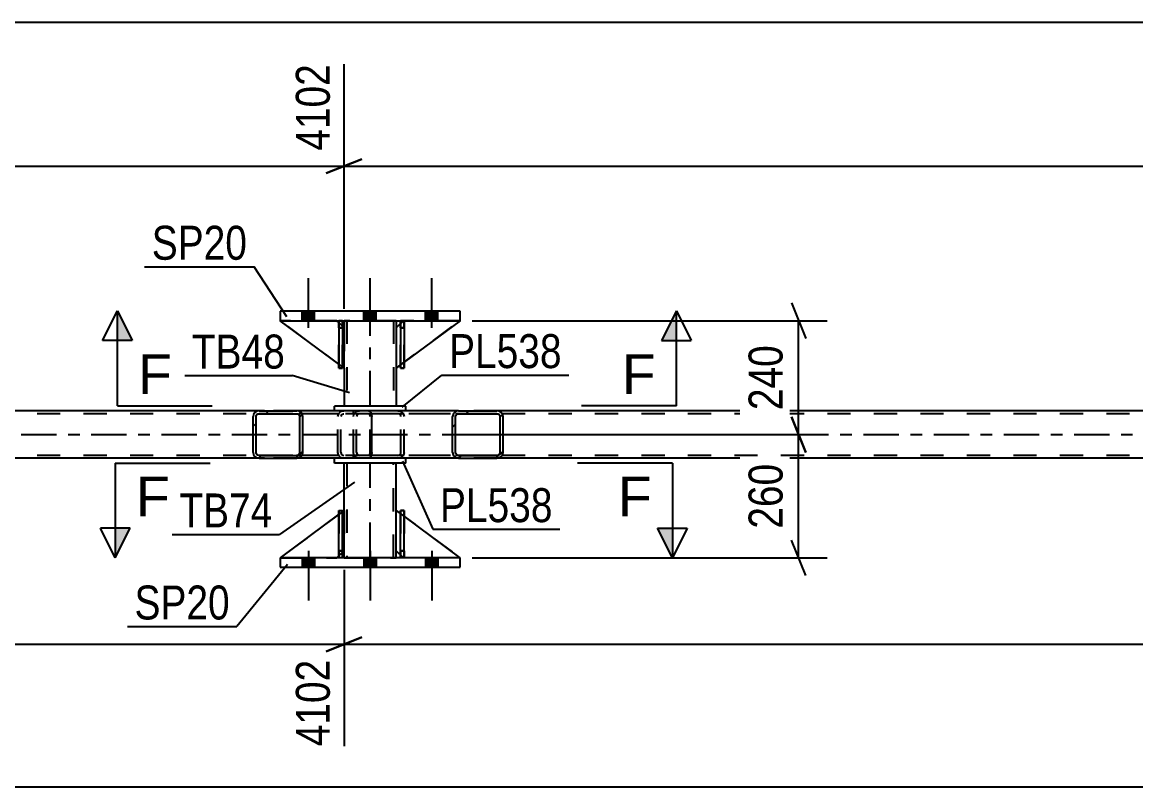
# Model space of a CAD drawing. Header units: millimetres. Extents: x 0 to 841, y 0 to 594.
# Drawn here: x 160 to 253.9, y 223.3 to 287.8 of the extents above; entities that cross this region are included whole.
import ezdxf

# ---------------------------------------------------------------- set-up
doc = ezdxf.new("R2010")
doc.units = ezdxf.units.MM
doc.linetypes.add('DXK_LINE_DOT2', pattern=[3.9198, 1.9599, -1.9599])
doc.linetypes.add('DXK_LINE_DOT3', pattern=[5.9187, 2.979, -0.9799, 0.9799, -0.9799])
doc.styles.add('Arial', font='ARIAL.TTF', dxfattribs={"height": 0.2})
doc.styles.add('Arial Narrow', font='ARIALN.TTF', dxfattribs={"height": 0.2})

# ---------------------------------------------------------------- blocks, each defined once
blk = doc.blocks.new('Part-318894869-2922 - 2738')
at = {"color": 7, "linetype": 'DXK_LINE_DOT2'}
for p, q in [((192.135, 262.595), (191.535, 261.995)), ((191.535, 258.595), (196.935, 262.595)), ((191.535, 261.995), (191.535, 258.595)), ((196.935, 262.595), (192.135, 262.595))]:
    blk.add_line(p, q, dxfattribs=at)
blk = doc.blocks.new('Bolt-318894869-2793 - 2738')
at = {"linetype": 'Continuous'}
for points in [[(184.654, 242.585), (183.614, 242.585), (183.614, 241.785), (184.654, 241.785)], [(184.654, 242.585), (183.614, 242.585), (183.614, 241.785), (184.654, 241.785)], [(184.654, 242.585), (183.614, 242.585), (183.614, 241.785), (184.654, 241.785)], [(189.854, 242.585), (188.814, 242.585), (188.814, 241.785), (189.854, 241.785)], [(189.854, 242.585), (188.814, 242.585), (188.814, 241.785), (189.854, 241.785)], [(195.054, 242.585), (194.014, 242.585), (194.014, 241.785), (195.054, 241.785)], [(195.054, 242.585), (194.014, 242.585), (194.014, 241.785), (195.054, 241.785)], [(195.054, 242.585), (194.014, 242.585), (194.014, 241.785), (195.054, 241.785)]]:
    blk.add_hatch(color=1, dxfattribs=at).paths.add_polyline_path(points)
at = {"color": 1, "linetype": 'Continuous'}
for p, q in [((184.134, 243.185), (184.134, 238.985)), ((184.134, 243.185), (184.134, 238.985)), ((184.134, 243.185), (184.134, 238.985)), ((189.334, 243.185), (189.334, 238.985)), ((189.334, 243.185), (189.334, 238.985)), ((194.534, 243.185), (194.534, 238.985)), ((194.534, 243.185), (194.534, 238.985)), ((194.534, 243.185), (194.534, 238.985)), ((183.614, 242.585), (183.614, 241.785)), ((183.614, 242.585), (183.614, 241.785)), ((183.614, 242.585), (183.614, 241.785)), ((184.654, 242.585), (184.654, 241.785)), ((184.654, 242.585), (184.654, 241.785)), ((184.654, 242.585), (184.654, 241.785)), ((188.814, 242.585), (188.814, 241.785)), ((188.814, 242.585), (188.814, 241.785)), ((189.854, 242.585), (189.854, 241.785)), ((189.854, 242.585), (189.854, 241.785)), ((194.014, 242.585), (194.014, 241.785)), ((194.014, 242.585), (194.014, 241.785)), ((194.014, 242.585), (194.014, 241.785)), ((195.054, 242.585), (195.054, 241.785)), ((195.054, 242.585), (195.054, 241.785)), ((195.054, 242.585), (195.054, 241.785))]:
    blk.add_line(p, q, dxfattribs=at)
blk = doc.blocks.new('Bolt-318894869-2794 - 2738')
at = {"linetype": 'Continuous'}
for points in [[(183.614, 262.595), (184.654, 262.595), (184.654, 263.395), (183.614, 263.395)], [(183.614, 262.595), (184.654, 262.595), (184.654, 263.395), (183.614, 263.395)], [(183.614, 262.595), (184.654, 262.595), (184.654, 263.395), (183.614, 263.395)], [(188.814, 262.595), (189.854, 262.595), (189.854, 263.395), (188.814, 263.395)], [(188.814, 262.595), (189.854, 262.595), (189.854, 263.395), (188.814, 263.395)], [(194.014, 262.595), (195.054, 262.595), (195.054, 263.395), (194.014, 263.395)], [(194.014, 262.595), (195.054, 262.595), (195.054, 263.395), (194.014, 263.395)], [(194.014, 262.595), (195.054, 262.595), (195.054, 263.395), (194.014, 263.395)]]:
    blk.add_hatch(color=1, dxfattribs=at).paths.add_polyline_path(points)
at = {"color": 1, "linetype": 'Continuous'}
for p, q in [((184.134, 261.995), (184.134, 266.195)), ((184.134, 261.995), (184.134, 266.195)), ((184.134, 261.995), (184.134, 266.195)), ((189.334, 261.995), (189.334, 266.195)), ((189.334, 261.995), (189.334, 266.195)), ((194.534, 261.995), (194.534, 266.195)), ((194.534, 261.995), (194.534, 266.195)), ((194.534, 261.995), (194.534, 266.195)), ((183.614, 262.595), (183.614, 263.395)), ((183.614, 262.595), (183.614, 263.395)), ((183.614, 262.595), (183.614, 263.395)), ((184.654, 262.595), (184.654, 263.395)), ((184.654, 262.595), (184.654, 263.395)), ((184.654, 262.595), (184.654, 263.395)), ((188.814, 262.595), (188.814, 263.395)), ((188.814, 262.595), (188.814, 263.395)), ((189.854, 262.595), (189.854, 263.395)), ((189.854, 262.595), (189.854, 263.395)), ((194.014, 262.595), (194.014, 263.395)), ((194.014, 262.595), (194.014, 263.395)), ((194.014, 262.595), (194.014, 263.395)), ((195.054, 262.595), (195.054, 263.395)), ((195.054, 262.595), (195.054, 263.395)), ((195.054, 262.595), (195.054, 263.395))]:
    blk.add_line(p, q, dxfattribs=at)
blk = doc.blocks.new('Part-318894869-2919 - 2738')
at = {"color": 2, "linetype": 'Continuous'}
for p, q in [((187.008, 262.595), (186.688, 262.595)), ((186.688, 262.595), (186.688, 258.595)), ((187.008, 262.595), (187.008, 262.595)), ((187.008, 262.595), (187.008, 258.595)), ((187.008, 258.595), (186.688, 258.595))]:
    blk.add_line(p, q, dxfattribs=at)
at = {"color": 7, "linetype": 'DXK_LINE_DOT2'}
for p, q in [((186.688, 261.995), (186.688, 262.595)), ((187.008, 261.995), (186.688, 261.995)), ((186.688, 261.995), (186.688, 258.595)), ((187.008, 261.995), (187.008, 262.595)), ((187.008, 262.595), (187.008, 262.595)), ((187.008, 258.595), (187.008, 261.995))]:
    blk.add_line(p, q, dxfattribs=at)
blk = doc.blocks.new('Part-318894869-2920 - 2738')
at = {"color": 7, "linetype": 'DXK_LINE_DOT2'}
for p, q in [((187.134, 258.595), (181.735, 262.595)), ((181.735, 262.595), (186.534, 262.595)), ((186.534, 262.595), (187.134, 261.995)), ((187.134, 261.995), (186.534, 262.595)), ((187.134, 261.995), (187.134, 258.595)), ((187.134, 261.995), (187.134, 261.995)), ((187.134, 261.995), (187.134, 258.595))]:
    blk.add_line(p, q, dxfattribs=at)
blk = doc.blocks.new('Part-318894869-2921 - 2738')
at = {"color": 2, "linetype": 'Continuous'}
for p, q in [((186.688, 258.926), (181.735, 262.595)), ((186.688, 262.441), (186.534, 262.595)), ((187.134, 261.995), (187.008, 262.121)), ((187.134, 261.995), (187.134, 261.995)), ((187.134, 258.595), (187.134, 261.995)), ((187.008, 258.689), (187.134, 258.595)), ((187.134, 258.595), (187.134, 258.595))]:
    blk.add_line(p, q, dxfattribs=at)
at = {"color": 7, "linetype": 'DXK_LINE_DOT2'}
for p, q in [((186.534, 262.595), (181.735, 262.595)), ((186.534, 262.595), (187.134, 261.995)), ((187.008, 262.121), (186.688, 262.441)), ((187.134, 261.995), (187.134, 258.595)), ((187.008, 258.689), (186.688, 258.926))]:
    blk.add_line(p, q, dxfattribs=at)
blk = doc.blocks.new('Part-318894869-2862 - 2738')
at = {"color": 7, "linetype": 'DXK_LINE_DOT2'}
for p, q in [((668.865, 254.745), (94.799, 254.745)), ((200.029, 254.985), (179.968, 254.985)), ((668.865, 251.225), (94.799, 251.225)), ((200.029, 250.985), (179.968, 250.985))]:
    blk.add_line(p, q, dxfattribs=at)
at = {"color": 2, "linetype": 'Continuous'}
for p, q in [((179.968, 254.985), (114.894, 254.985)), ((265.102, 254.985), (200.029, 254.985)), ((179.968, 250.985), (114.894, 250.985)), ((265.102, 250.985), (200.029, 250.985))]:
    blk.add_line(p, q, dxfattribs=at)
at = {"color": 7, "linetype": 'DXK_LINE_DOT3'}
blk.add_line((94.799, 252.985), (668.865, 252.985), dxfattribs=at)
blk = doc.blocks.new('Part-318894869-2927 - 2738')
at = {"linetype": 'Continuous'}
h = blk.add_hatch(dxfattribs=at)
h.set_pattern_fill('', scale=0.7, style=0, pattern_type=0)
h.set_pattern_definition([(45, (183.6169, 254.6892), (-1.57154, 1.57154), [])])
h.paths.add_polyline_path([(183.655, 254.505), (183.617, 254.689), (183.508, 254.845), (183.345, 254.949), (183.152, 254.985), (179.968, 254.985), (179.776, 254.949), (179.613, 254.845), (179.504, 254.689), (179.465, 254.505), (179.465, 251.465), (179.504, 251.282), (179.613, 251.126), (179.776, 251.022), (179.968, 250.985), (183.152, 250.985), (183.345, 251.022), (183.508, 251.126), (183.617, 251.282), (183.655, 251.465)])
h.paths.add_polyline_path([(183.385, 251.374), (183.33, 251.296), (183.249, 251.244), (183.152, 251.225), (179.968, 251.225), (179.872, 251.244), (179.79, 251.296), (179.736, 251.374), (179.717, 251.465), (179.717, 254.505), (179.736, 254.597), (179.79, 254.675), (179.872, 254.727), (179.968, 254.745), (183.152, 254.745), (183.249, 254.727), (183.33, 254.675), (183.385, 254.597), (183.404, 254.505), (183.404, 251.465)])
at = {"color": 2, "linetype": 'Continuous'}
for p, q in [((179.504, 254.689), (179.465, 254.505)), ((179.465, 251.465), (179.465, 254.505)), ((179.717, 254.505), (179.736, 254.597)), ((179.717, 251.465), (179.717, 254.505)), ((179.736, 254.597), (179.79, 254.675)), ((179.968, 254.985), (179.776, 254.949)), ((179.79, 254.675), (179.872, 254.727)), ((179.872, 254.727), (179.968, 254.745)), ((179.968, 254.985), (183.152, 254.985)), ((179.968, 254.745), (183.152, 254.745)), ((189.21, 254.985), (183.152, 254.985)), ((183.345, 254.949), (183.152, 254.985)), ((183.152, 254.745), (183.249, 254.727)), ((183.249, 254.727), (183.33, 254.675)), ((183.33, 254.675), (183.385, 254.597)), ((183.385, 254.597), (183.404, 254.505)), ((183.404, 251.465), (183.404, 254.505)), ((183.655, 254.505), (183.617, 254.689)), ((183.655, 251.465), (183.655, 254.505)), ((189.21, 254.985), (189.313, 254.949)), ((189.313, 254.949), (189.401, 254.845)), ((189.401, 254.845), (189.46, 254.689)), ((189.46, 254.689), (189.48, 254.505)), ((189.48, 251.465), (189.48, 254.505)), ((179.465, 251.465), (179.504, 251.282)), ((179.736, 251.374), (179.717, 251.465)), ((179.79, 251.296), (179.736, 251.374)), ((179.776, 251.022), (179.968, 250.985)), ((179.872, 251.244), (179.79, 251.296)), ((179.968, 251.225), (179.872, 251.244)), ((179.968, 251.225), (183.152, 251.225)), ((179.968, 250.985), (183.152, 250.985)), ((183.249, 251.244), (183.152, 251.225)), ((183.152, 250.985), (183.345, 251.022)), ((189.21, 250.985), (183.152, 250.985)), ((183.33, 251.296), (183.249, 251.244)), ((183.385, 251.374), (183.33, 251.296)), ((183.404, 251.465), (183.385, 251.374)), ((183.617, 251.282), (183.655, 251.465)), ((189.313, 251.022), (189.21, 250.985)), ((189.401, 251.126), (189.313, 251.022)), ((189.46, 251.282), (189.401, 251.126)), ((189.48, 251.465), (189.46, 251.282))]:
    blk.add_line(p, q, dxfattribs=at)
at = {"color": 7, "linetype": 'DXK_LINE_DOT2'}
for p, q in [((183.152, 254.985), (179.968, 254.985)), ((189.21, 254.745), (179.968, 254.745)), ((186.616, 254.505), (186.654, 254.689)), ((186.616, 251.465), (186.616, 254.505)), ((186.886, 254.597), (186.867, 254.505)), ((186.867, 251.465), (186.867, 254.505)), ((186.941, 254.675), (186.886, 254.597)), ((186.926, 254.949), (187.118, 254.985)), ((186.941, 254.675), (186.962, 254.689)), ((186.962, 254.689), (187.022, 254.727)), ((187.022, 254.727), (187.118, 254.745)), ((187.933, 254.745), (187.933, 254.985)), ((189.261, 254.727), (189.21, 254.745)), ((189.305, 254.675), (189.261, 254.727)), ((189.335, 254.597), (189.305, 254.675)), ((189.345, 254.505), (189.335, 254.597)), ((189.345, 251.465), (189.345, 254.505)), ((189.21, 251.225), (179.968, 251.225)), ((183.152, 250.985), (179.968, 250.985)), ((186.654, 251.282), (186.616, 251.465)), ((186.867, 251.465), (186.886, 251.374)), ((186.886, 251.374), (186.941, 251.296)), ((187.118, 250.985), (186.926, 251.022)), ((186.941, 251.296), (186.962, 251.282)), ((186.962, 251.282), (187.022, 251.244)), ((187.022, 251.244), (187.118, 251.225)), ((187.933, 250.985), (187.933, 251.225)), ((189.21, 251.225), (189.261, 251.244)), ((189.261, 251.244), (189.305, 251.296)), ((189.305, 251.296), (189.335, 251.374)), ((189.335, 251.374), (189.345, 251.465))]:
    blk.add_line(p, q, dxfattribs=at)
at = {"color": 2, "linetype": 'Continuous'}
for centre, start, end in [((179.954, 254.49), 111.1941, 156.15059), ((183.167, 254.49), 23.84941, 68.8059), ((179.954, 251.481), 203.84941, 248.8059), ((183.167, 251.481), 291.1941, 336.15059)]:
    blk.add_arc(centre, 0.492, start, end, dxfattribs=at)
at = {"color": 7, "linetype": 'DXK_LINE_DOT2'}
for centre, start, end in [((187.104, 254.49), 111.1941, 156.15059), ((187.104, 251.481), 203.84941, 248.8059)]:
    blk.add_arc(centre, 0.492, start, end, dxfattribs=at)
blk = doc.blocks.new('Part-318894869-2917 - 2738')
at = {"color": 7, "linetype": 'DXK_LINE_DOT2'}
for p, q in [((186.688, 261.995), (186.688, 262.595)), ((186.688, 262.595), (186.688, 262.595)), ((186.688, 262.595), (186.688, 258.595)), ((187.008, 262.595), (186.688, 262.595)), ((186.688, 258.595), (186.688, 261.995)), ((186.688, 261.995), (187.008, 261.995)), ((187.008, 261.995), (187.008, 262.595)), ((187.008, 258.595), (187.008, 262.595)), ((187.008, 261.995), (187.008, 258.595)), ((186.688, 258.595), (187.008, 258.595))]:
    blk.add_line(p, q, dxfattribs=at)
blk = doc.blocks.new('Part-318894869-2918 - 2738')
at = {"color": 2, "linetype": 'Continuous'}
for p, q in [((192.208, 262.595), (191.888, 262.595)), ((191.888, 262.595), (191.888, 258.595)), ((192.208, 262.595), (192.208, 262.595)), ((192.208, 262.595), (192.208, 258.595)), ((192.208, 258.595), (191.888, 258.595))]:
    blk.add_line(p, q, dxfattribs=at)
at = {"color": 7, "linetype": 'DXK_LINE_DOT2'}
for p, q in [((191.888, 261.995), (191.888, 262.595)), ((192.208, 261.995), (191.888, 261.995)), ((191.888, 261.995), (191.888, 258.595)), ((192.208, 261.995), (192.208, 262.595)), ((192.208, 262.595), (192.208, 262.595)), ((192.208, 258.595), (192.208, 261.995))]:
    blk.add_line(p, q, dxfattribs=at)
blk = doc.blocks.new('Part-318894869-2925 - 2738')
at = {"linetype": 'Continuous'}
h = blk.add_hatch(dxfattribs=at)
h.set_pattern_fill('', scale=0.7, style=0, pattern_type=0)
h.set_pattern_definition([(45, (200.5005, 254.6892), (-1.57154, 1.57154), [])])
h.paths.add_polyline_path([(200.539, 254.505), (200.5, 254.689), (200.39, 254.845), (200.224, 254.949), (200.029, 254.985), (196.793, 254.985), (196.598, 254.949), (196.432, 254.845), (196.322, 254.689), (196.283, 254.505), (196.283, 251.465), (196.322, 251.282), (196.432, 251.126), (196.598, 251.022), (196.793, 250.985), (200.029, 250.985), (200.224, 251.022), (200.39, 251.126), (200.5, 251.282), (200.539, 251.465)])
h.paths.add_polyline_path([(200.264, 251.374), (200.209, 251.296), (200.126, 251.244), (200.029, 251.225), (196.793, 251.225), (196.696, 251.244), (196.613, 251.296), (196.557, 251.374), (196.538, 251.465), (196.538, 254.505), (196.557, 254.597), (196.613, 254.675), (196.696, 254.727), (196.793, 254.745), (200.029, 254.745), (200.126, 254.727), (200.209, 254.675), (200.264, 254.597), (200.284, 254.505), (200.284, 251.465)])
at = {"color": 7, "linetype": 'DXK_LINE_DOT2'}
for p, q in [((187.933, 254.505), (187.972, 254.689)), ((187.933, 251.465), (187.933, 254.505)), ((188.208, 254.597), (188.189, 254.505)), ((188.189, 251.465), (188.189, 254.505)), ((188.264, 254.675), (188.208, 254.597)), ((188.249, 254.949), (188.444, 254.985)), ((188.346, 254.727), (188.264, 254.675)), ((188.444, 254.745), (188.346, 254.727)), ((189.21, 254.985), (188.444, 254.985)), ((200.029, 254.745), (188.444, 254.745)), ((191.679, 254.985), (191.875, 254.949)), ((191.777, 254.727), (191.679, 254.745)), ((191.86, 254.675), (191.777, 254.727)), ((191.915, 254.597), (191.86, 254.675)), ((191.935, 254.505), (191.915, 254.597)), ((191.935, 251.465), (191.935, 254.505)), ((192.151, 254.689), (192.19, 254.505)), ((192.19, 251.465), (192.19, 254.505)), ((200.029, 254.985), (196.793, 254.985)), ((187.972, 251.282), (187.933, 251.465)), ((188.189, 251.465), (188.208, 251.374)), ((188.208, 251.374), (188.264, 251.296)), ((188.444, 250.985), (188.249, 251.022)), ((188.264, 251.296), (188.346, 251.244)), ((188.346, 251.244), (188.444, 251.225)), ((200.029, 251.225), (188.444, 251.225)), ((189.21, 250.985), (188.444, 250.985)), ((191.679, 251.225), (191.777, 251.244)), ((191.875, 251.022), (191.679, 250.985)), ((191.777, 251.244), (191.86, 251.296)), ((191.86, 251.296), (191.915, 251.374)), ((191.915, 251.374), (191.935, 251.465)), ((192.19, 251.465), (192.151, 251.282)), ((200.029, 250.985), (196.793, 250.985))]:
    blk.add_line(p, q, dxfattribs=at)
at = {"color": 2, "linetype": 'Continuous'}
for p, q in [((196.793, 254.985), (189.21, 254.985)), ((196.322, 254.689), (196.283, 254.505)), ((196.283, 251.465), (196.283, 254.505)), ((196.538, 254.505), (196.557, 254.597)), ((196.538, 251.465), (196.538, 254.505)), ((196.557, 254.597), (196.613, 254.675)), ((196.793, 254.985), (196.598, 254.949)), ((196.613, 254.675), (196.696, 254.727)), ((196.696, 254.727), (196.793, 254.745)), ((196.793, 254.985), (200.029, 254.985)), ((196.793, 254.745), (200.029, 254.745)), ((200.224, 254.949), (200.029, 254.985)), ((200.029, 254.745), (200.126, 254.727)), ((200.126, 254.727), (200.209, 254.675)), ((200.209, 254.675), (200.264, 254.597)), ((200.264, 254.597), (200.284, 254.505)), ((200.284, 251.465), (200.284, 254.505)), ((200.539, 254.505), (200.5, 254.689)), ((200.539, 251.465), (200.539, 254.505)), ((196.793, 250.985), (189.21, 250.985)), ((196.283, 251.465), (196.322, 251.282)), ((196.557, 251.374), (196.538, 251.465)), ((196.613, 251.296), (196.557, 251.374)), ((196.598, 251.022), (196.793, 250.985)), ((196.696, 251.244), (196.613, 251.296)), ((196.793, 251.225), (196.696, 251.244)), ((196.793, 251.225), (200.029, 251.225)), ((196.793, 250.985), (200.029, 250.985)), ((200.126, 251.244), (200.029, 251.225)), ((200.029, 250.985), (200.224, 251.022)), ((200.209, 251.296), (200.126, 251.244)), ((200.264, 251.374), (200.209, 251.296)), ((200.284, 251.465), (200.264, 251.374)), ((200.5, 251.282), (200.539, 251.465))]:
    blk.add_line(p, q, dxfattribs=at)
at = {"color": 7, "linetype": 'DXK_LINE_DOT2'}
for centre, start, end in [((188.425, 254.485), 110.75832, 155.68004), ((191.699, 254.485), 24.31996, 69.24168), ((188.425, 251.486), 204.31996, 249.24168), ((191.699, 251.486), 290.75832, 335.68004)]:
    blk.add_arc(centre, 0.496, start, end, dxfattribs=at)
at = {"color": 2, "linetype": 'Continuous'}
for centre, start, end in [((196.774, 254.485), 110.75832, 155.68004), ((200.048, 254.485), 24.31996, 69.24168), ((196.774, 251.486), 204.31996, 249.24168), ((200.048, 251.486), 290.75832, 335.68004)]:
    blk.add_arc(centre, 0.496, start, end, dxfattribs=at)
blk = doc.blocks.new('Part-318894869-2963 - 2738')
at = {"color": 2, "linetype": 'Continuous'}
for p, q in [((191.888, 262.349), (191.535, 261.995)), ((191.535, 261.995), (191.535, 258.595)), ((196.935, 262.595), (192.208, 259.094)), ((191.888, 258.857), (191.535, 258.595))]:
    blk.add_line(p, q, dxfattribs=at)
at = {"color": 7, "linetype": 'DXK_LINE_DOT2'}
for p, q in [((192.135, 262.595), (191.888, 262.349)), ((196.935, 262.595), (192.135, 262.595)), ((192.208, 259.094), (191.888, 258.857))]:
    blk.add_line(p, q, dxfattribs=at)
blk = doc.blocks.new('Part-318894869-2964 - 2738')
at = {"color": 7, "linetype": 'DXK_LINE_DOT2'}
for p, q in [((192.208, 246.585), (191.888, 246.585)), ((191.888, 243.185), (191.888, 246.585)), ((191.888, 246.585), (191.888, 242.585)), ((192.208, 246.585), (192.208, 243.185)), ((192.208, 242.585), (192.208, 246.585)), ((192.208, 243.185), (191.888, 243.185)), ((191.888, 242.585), (191.888, 243.185)), ((192.208, 243.185), (192.208, 242.585)), ((192.208, 242.585), (191.888, 242.585)), ((192.208, 242.585), (192.208, 242.585))]:
    blk.add_line(p, q, dxfattribs=at)
blk = doc.blocks.new('Part-318894869-2965 - 2738')
at = {"color": 7, "linetype": 'DXK_LINE_DOT2'}
for p, q in [((186.688, 246.585), (187.008, 246.585)), ((186.688, 243.185), (186.688, 246.585)), ((186.688, 246.585), (186.688, 242.585)), ((187.008, 246.585), (187.008, 243.185)), ((187.008, 242.585), (187.008, 246.492)), ((187.008, 243.185), (186.688, 243.185)), ((186.688, 242.585), (186.688, 243.185)), ((187.008, 243.185), (187.008, 242.585)), ((187.008, 242.585), (186.688, 242.585)), ((187.008, 242.585), (187.008, 242.585))]:
    blk.add_line(p, q, dxfattribs=at)
blk = doc.blocks.new('Part-318894869-2966 - 2738')
at = {"color": 2, "linetype": 'Continuous'}
for p, q in [((191.888, 242.585), (191.888, 246.585)), ((191.888, 246.585), (192.208, 246.585)), ((192.208, 242.585), (192.208, 246.585)), ((191.888, 242.585), (191.888, 242.585)), ((192.208, 242.585), (191.888, 242.585))]:
    blk.add_line(p, q, dxfattribs=at)
at = {"color": 7, "linetype": 'DXK_LINE_DOT2'}
for p, q in [((191.888, 246.585), (191.888, 243.185)), ((192.208, 243.185), (192.208, 246.585)), ((191.888, 243.185), (191.888, 242.585)), ((191.888, 243.185), (192.208, 243.185)), ((192.208, 242.585), (192.208, 243.185)), ((192.208, 242.585), (192.208, 242.585))]:
    blk.add_line(p, q, dxfattribs=at)
blk = doc.blocks.new('Part-318894869-2967 - 2738')
at = {"color": 2, "linetype": 'Continuous'}
for p, q in [((186.688, 242.585), (186.688, 246.585)), ((186.688, 246.585), (187.008, 246.585)), ((187.008, 242.585), (187.008, 246.585)), ((186.688, 242.585), (186.688, 242.585)), ((187.008, 242.585), (186.688, 242.585))]:
    blk.add_line(p, q, dxfattribs=at)
at = {"color": 7, "linetype": 'DXK_LINE_DOT2'}
for p, q in [((186.688, 246.585), (186.688, 243.185)), ((187.008, 243.185), (187.008, 246.585)), ((186.688, 243.185), (186.688, 242.585)), ((186.688, 243.185), (187.008, 243.185)), ((187.008, 242.585), (187.008, 243.185)), ((187.008, 242.585), (187.008, 242.585))]:
    blk.add_line(p, q, dxfattribs=at)
blk = doc.blocks.new('Part-318894869-2968 - 2738')
at = {"color": 7, "linetype": 'DXK_LINE_DOT2'}
for p, q in [((187.134, 246.585), (181.735, 242.585)), ((187.134, 243.185), (187.134, 246.585)), ((187.134, 246.585), (187.134, 243.185)), ((186.534, 242.585), (187.134, 243.185)), ((187.134, 243.185), (186.534, 242.585)), ((187.134, 243.185), (187.134, 243.185)), ((181.735, 242.585), (186.534, 242.585))]:
    blk.add_line(p, q, dxfattribs=at)
blk = doc.blocks.new('Part-318894869-2974 - 2738')
at = {"color": 2, "linetype": 'Continuous'}
for p, q in [((186.688, 246.255), (181.735, 242.585)), ((187.134, 246.585), (187.008, 246.492)), ((187.134, 243.185), (187.134, 246.585)), ((187.134, 243.185), (187.008, 243.059)), ((187.134, 243.185), (187.134, 243.185)), ((186.688, 242.739), (186.534, 242.585))]:
    blk.add_line(p, q, dxfattribs=at)
at = {"color": 7, "linetype": 'DXK_LINE_DOT2'}
for p, q in [((187.008, 246.492), (186.688, 246.255)), ((187.134, 243.185), (187.134, 246.585)), ((187.134, 243.185), (186.534, 242.585)), ((181.735, 242.585), (186.534, 242.585)), ((187.008, 243.059), (186.688, 242.739))]:
    blk.add_line(p, q, dxfattribs=at)
blk = doc.blocks.new('Part-318894869-2975 - 2738')
at = {"color": 7, "linetype": 'DXK_LINE_DOT2'}
for p, q in [((191.535, 243.185), (191.535, 246.585)), ((191.535, 246.585), (196.935, 242.585)), ((192.135, 242.585), (191.535, 243.185)), ((196.935, 242.585), (192.135, 242.585))]:
    blk.add_line(p, q, dxfattribs=at)
blk = doc.blocks.new('Part-318894869-2976 - 2738')
at = {"color": 2, "linetype": 'Continuous'}
for p, q in [((191.535, 243.185), (191.535, 246.585)), ((191.888, 246.323), (191.535, 246.585)), ((196.934, 242.585), (192.208, 246.086)), ((191.888, 242.832), (191.535, 243.185))]:
    blk.add_line(p, q, dxfattribs=at)
at = {"color": 7, "linetype": 'DXK_LINE_DOT2'}
for p, q in [((192.208, 246.086), (191.888, 246.323)), ((192.135, 242.585), (191.888, 242.832)), ((196.935, 242.585), (192.135, 242.585)), ((196.934, 242.585), (196.935, 242.585)), ((196.935, 242.585), (196.934, 242.585))]:
    blk.add_line(p, q, dxfattribs=at)
blk = doc.blocks.new('Part-318894869-2981 - 2738')
at = {"color": 2, "linetype": 'Continuous'}
for p, q in [((181.734, 242.585), (181.734, 241.785)), ((196.934, 242.585), (181.734, 242.585)), ((196.934, 241.785), (196.934, 242.585)), ((181.734, 241.785), (196.934, 241.785))]:
    blk.add_line(p, q, dxfattribs=at)
blk = doc.blocks.new('Part-318894869-2986 - 2738')
at = {"color": 2, "linetype": 'Continuous'}
for p, q in [((196.934, 263.395), (181.734, 263.395)), ((181.734, 263.395), (181.734, 262.595)), ((196.934, 262.595), (196.934, 263.395)), ((181.734, 262.595), (196.934, 262.595))]:
    blk.add_line(p, q, dxfattribs=at)
blk = doc.blocks.new('Part-318894869-3002 - 2738')
at = {"color": 2, "linetype": 'Continuous'}
for p, q in [((187.134, 246.585), (187.134, 250.585)), ((191.534, 246.585), (191.534, 250.585)), ((187.134, 242.585), (187.134, 243.185)), ((191.534, 242.585), (191.534, 243.185))]:
    blk.add_line(p, q, dxfattribs=at)
at = {"color": 7, "linetype": 'DXK_LINE_DOT2'}
for p, q in [((191.534, 250.585), (187.134, 250.585)), ((187.374, 250.585), (187.374, 242.585)), ((191.294, 242.585), (191.294, 250.585)), ((187.134, 243.185), (187.134, 246.585)), ((191.534, 243.185), (191.534, 246.585)), ((187.134, 242.585), (191.534, 242.585))]:
    blk.add_line(p, q, dxfattribs=at)
at = {"color": 7, "linetype": 'DXK_LINE_DOT3'}
blk.add_line((189.334, 242.585), (189.334, 250.585), dxfattribs=at)
blk = doc.blocks.new('Part-318894869-3007 - 2738')
at = {"color": 2, "linetype": 'Continuous'}
for p, q in [((186.335, 250.585), (186.335, 250.985)), ((192.335, 250.585), (192.335, 250.985)), ((192.335, 250.585), (186.335, 250.585))]:
    blk.add_line(p, q, dxfattribs=at)
at = {"color": 7, "linetype": 'DXK_LINE_DOT2'}
blk.add_line((192.335, 250.985), (186.335, 250.985), dxfattribs=at)
blk = doc.blocks.new('Part-318894869-3012 - 2738')
at = {"color": 2, "linetype": 'Continuous'}
for p, q in [((192.335, 255.395), (186.335, 255.395)), ((186.335, 254.995), (186.335, 255.395)), ((192.335, 254.995), (192.335, 255.395)), ((192.335, 254.995), (186.335, 254.995))]:
    blk.add_line(p, q, dxfattribs=at)
blk = doc.blocks.new('Part-318894869-3017 - 2738')
at = {"color": 2, "linetype": 'Continuous'}
for p, q in [((187.134, 262.595), (187.134, 261.995)), ((191.534, 262.595), (191.534, 261.995)), ((187.134, 258.595), (187.134, 255.395)), ((191.534, 258.595), (191.534, 255.395))]:
    blk.add_line(p, q, dxfattribs=at)
at = {"color": 7, "linetype": 'DXK_LINE_DOT2'}
for p, q in [((191.534, 262.595), (187.134, 262.595)), ((187.134, 261.995), (187.134, 258.595)), ((187.374, 262.595), (187.374, 255.395)), ((191.294, 262.595), (191.294, 255.395)), ((191.534, 261.995), (191.534, 258.595)), ((191.534, 255.395), (187.134, 255.395))]:
    blk.add_line(p, q, dxfattribs=at)
at = {"color": 7, "linetype": 'DXK_LINE_DOT3'}
blk.add_line((189.334, 255.395), (189.334, 262.595), dxfattribs=at)
blk = doc.blocks.new('Part-318894869-3020 - 2738')
at = {"color": 7, "linetype": 'DXK_LINE_DOT2'}
for p, q in [((191.888, 261.995), (191.888, 262.595)), ((191.888, 262.595), (191.888, 262.595)), ((191.888, 262.595), (191.888, 258.595)), ((192.208, 262.595), (191.888, 262.595)), ((191.888, 258.595), (191.888, 261.995)), ((191.888, 261.995), (192.208, 261.995)), ((192.208, 261.995), (192.208, 262.595)), ((192.208, 258.595), (192.208, 262.595)), ((192.208, 261.995), (192.208, 258.595)), ((191.888, 258.595), (192.208, 258.595))]:
    blk.add_line(p, q, dxfattribs=at)
blk = doc.blocks.new('StraightDimension-318894869-9713 - 2738')
at = {"color": 7, "linetype": 'Continuous'}
for p, q in [((224.858, 264.095), (226.058, 261.095)), ((197.935, 262.595), (227.858, 262.595)), ((225.458, 252.985), (225.458, 262.595)), ((226.058, 251.485), (224.858, 254.485)), ((197.935, 252.985), (227.858, 252.985))]:
    blk.add_line(p, q, dxfattribs=at)
at = {"color": 0}
blk.add_wipeout([(224.708, 261.133), (220.508, 261.133), (220.508, 254.448), (224.708, 254.448)], dxfattribs=at)
at = {"color": 3, "style": 'Arial Narrow'}
blk.add_text('240', height=2.8633, rotation=90.00021, dxfattribs=at).set_placement((224.108, 255.048))
blk = doc.blocks.new('StraightDimension-318894869-3101 - 2738')
at = {"color": 7, "linetype": 'Continuous'}
blk.add_line((86.179, 287.775), (677.485, 287.775), dxfattribs=at)
blk = doc.blocks.new('StraightDimension-318894869-3030 - 2738')
at = {"color": 7, "linetype": 'Continuous'}
blk.add_line((85.539, 223.269), (678.125, 223.269), dxfattribs=at)
blk = doc.blocks.new('StraightDimension-318894869-3041 - 2738')
at = {"color": 7, "linetype": 'Continuous'}
for p, q in [((187.134, 263.595), (187.134, 284.248)), ((188.634, 276.235), (185.634, 275.035)), ((187.134, 275.635), (357.403, 275.635))]:
    blk.add_line(p, q, dxfattribs=at)
blk = doc.blocks.new('StraightDimension-318894869-3058 - 2738')
at = {"color": 7, "linetype": 'Continuous'}
for p, q in [((187.134, 263.595), (187.134, 284.248)), ((185.634, 275.035), (188.634, 276.235)), ((86.179, 275.635), (187.134, 275.635))]:
    blk.add_line(p, q, dxfattribs=at)
at = {"color": 0, "linetype": 'Continuous'}
blk.add_wipeout([(186.534, 284.848), (182.334, 284.848), (182.334, 276.335), (186.534, 276.335)], dxfattribs=at)
at = {"color": 3, "linetype": 'Continuous', "style": 'Arial Narrow'}
blk.add_text('4102', height=2.8633, rotation=90.00021, dxfattribs=at).set_placement((185.934, 276.935))
blk = doc.blocks.new('StraightDimension-318894869-3122 - 2738')
at = {"color": 7, "linetype": 'Continuous'}
for p, q in [((187.134, 241.585), (187.134, 226.682)), ((185.634, 234.694), (188.634, 235.894)), ((86.179, 235.294), (187.134, 235.294))]:
    blk.add_line(p, q, dxfattribs=at)
at = {"color": 0, "linetype": 'Continuous'}
blk.add_wipeout([(186.534, 234.594), (182.334, 234.594), (182.334, 226.082), (186.534, 226.082)], dxfattribs=at)
at = {"color": 3, "linetype": 'Continuous', "style": 'Arial Narrow'}
blk.add_text('4102', height=2.8633, rotation=90.00021, dxfattribs=at).set_placement((185.934, 226.682))
blk = doc.blocks.new('StraightDimension-318894869-3138 - 2738')
at = {"color": 7, "linetype": 'Continuous'}
for p, q in [((187.134, 241.585), (187.134, 226.682)), ((188.634, 235.894), (185.634, 234.694)), ((187.134, 235.294), (357.403, 235.294))]:
    blk.add_line(p, q, dxfattribs=at)
blk = doc.blocks.new('StraightDimension-318894869-9714 - 2738')
at = {"color": 7, "linetype": 'Continuous'}
for p, q in [((224.858, 254.485), (226.058, 251.485)), ((197.935, 252.985), (227.858, 252.985)), ((225.458, 242.585), (225.458, 252.985)), ((226.058, 241.085), (224.858, 244.085)), ((197.935, 242.585), (227.858, 242.585))]:
    blk.add_line(p, q, dxfattribs=at)
at = {"color": 0}
blk.add_wipeout([(224.708, 251.127), (220.508, 251.127), (220.508, 244.443), (224.708, 244.443)], dxfattribs=at)
at = {"color": 3, "style": 'Arial Narrow'}
blk.add_text('260', height=2.8633, rotation=90.00021, dxfattribs=at).set_placement((224.108, 245.043))
blk = doc.blocks.new('Mark-318894869-2977 - 2738')
at = {"color": 30, "linetype": 'Continuous'}
for p in [(182.375, 242.028), (168.866, 236.783)]:
    blk.add_line(p, (178.105, 236.783), dxfattribs=at)
at = {"color": 0}
blk.add_wipeout([(177.505, 237.383), (177.505, 240.383), (169.466, 240.383), (169.466, 237.383)], dxfattribs=at)
blk.add_wipeout([(177.505, 237.383), (177.505, 240.383), (169.466, 240.383), (169.466, 237.383)], dxfattribs=at)
at = {"color": 3, "style": 'Arial Narrow'}
blk.add_text('SP20', height=2.8633, dxfattribs=at).set_placement((169.466, 237.383))
blk = doc.blocks.new('Mark-318894869-2982 - 2738')
at = {"color": 30, "linetype": 'Continuous'}
for p in [(170.322, 267.138), (182.312, 262.926)]:
    blk.add_line(p, (179.561, 267.138), dxfattribs=at)
at = {"color": 0}
blk.add_wipeout([(178.961, 267.738), (178.961, 270.738), (170.922, 270.738), (170.922, 267.738)], dxfattribs=at)
blk.add_wipeout([(178.961, 267.738), (178.961, 270.738), (170.922, 270.738), (170.922, 267.738)], dxfattribs=at)
at = {"color": 3, "style": 'Arial Narrow'}
blk.add_text('SP20', height=2.8633, dxfattribs=at).set_placement((170.922, 267.738))
blk = doc.blocks.new('Mark-318894869-2998 - 2738')
at = {"color": 30, "linetype": 'Continuous'}
for p in [(188.026, 248.974), (172.644, 244.55)]:
    blk.add_line(p, (181.698, 244.55), dxfattribs=at)
at = {"color": 0}
blk.add_wipeout([(181.098, 245.15), (181.098, 248.15), (173.244, 248.15), (173.244, 245.15)], dxfattribs=at)
blk.add_wipeout([(181.098, 245.15), (181.098, 248.15), (173.244, 248.15), (173.244, 245.15)], dxfattribs=at)
at = {"color": 3, "style": 'Arial Narrow'}
blk.add_text('TB74', height=2.8633, dxfattribs=at).set_placement((173.244, 245.15))
blk = doc.blocks.new('Mark-318894869-3003 - 2738')
at = {"color": 30, "linetype": 'Continuous'}
for p, q in [((192.065, 250.747), (194.623, 244.997)), ((194.623, 244.997), (205.327, 244.997))]:
    blk.add_line(p, q, dxfattribs=at)
at = {"color": 0}
blk.add_wipeout([(204.727, 245.597), (204.727, 248.597), (195.223, 248.597), (195.223, 245.597)], dxfattribs=at)
blk.add_wipeout([(204.727, 245.597), (204.727, 248.597), (195.223, 248.597), (195.223, 245.597)], dxfattribs=at)
at = {"color": 3, "style": 'Arial Narrow'}
blk.add_text('PL538', height=2.8633, dxfattribs=at).set_placement((195.223, 245.597))
blk = doc.blocks.new('Mark-318894869-3008 - 2738')
at = {"color": 30, "linetype": 'Continuous'}
for p, q in [((192.022, 255.303), (195.389, 257.995)), ((195.389, 257.995), (206.093, 257.995))]:
    blk.add_line(p, q, dxfattribs=at)
at = {"color": 0}
blk.add_wipeout([(205.493, 258.595), (205.493, 261.595), (195.989, 261.595), (195.989, 258.595)], dxfattribs=at)
blk.add_wipeout([(205.493, 258.595), (205.493, 261.595), (195.989, 261.595), (195.989, 258.595)], dxfattribs=at)
at = {"color": 3, "style": 'Arial Narrow'}
blk.add_text('PL538', height=2.8633, dxfattribs=at).set_placement((195.989, 258.595))
blk = doc.blocks.new('Mark-318894869-3013 - 2738')
at = {"color": 30, "linetype": 'Continuous'}
for p in [(173.701, 257.956), (187.591, 256.516)]:
    blk.add_line(p, (182.755, 257.956), dxfattribs=at)
at = {"color": 0}
blk.add_wipeout([(182.155, 258.556), (182.155, 261.556), (174.301, 261.556), (174.301, 258.556)], dxfattribs=at)
blk.add_wipeout([(182.155, 258.556), (182.155, 261.556), (174.301, 261.556), (174.301, 258.556)], dxfattribs=at)
at = {"color": 3, "style": 'Arial Narrow'}
blk.add_text('TB48', height=2.8633, dxfattribs=at).set_placement((174.301, 258.556))
blk = doc.blocks.new('SectionMark-318894869-3182 - 2738')
at = {"linetype": 'Continuous'}
for points in [[(167.837, 245.085), (169.087, 245.085), (167.837, 242.585)], [(213.572, 245.085), (214.822, 245.085), (214.822, 242.585)]]:
    blk.add_hatch(color=6, dxfattribs=at).paths.add_polyline_path(points)
at = {"color": 6, "linetype": 'Continuous'}
for p, q in [((167.837, 250.585), (175.837, 250.585)), ((167.837, 250.585), (167.837, 242.585)), ((214.822, 250.585), (206.822, 250.585)), ((214.822, 250.585), (214.822, 242.585)), ((167.837, 242.585), (166.587, 245.085)), ((169.087, 245.085), (166.587, 245.085)), ((167.837, 242.585), (169.087, 245.085)), ((213.572, 245.085), (216.072, 245.085)), ((214.822, 242.585), (213.572, 245.085)), ((216.072, 245.085), (214.822, 242.585))]:
    blk.add_line(p, q, dxfattribs=at)
at = {"color": 0, "linetype": 'Continuous'}
for points in [[(172.438, 246.085), (172.438, 249.585), (169.587, 249.585), (169.587, 246.085)], [(213.072, 246.085), (213.072, 249.585), (210.222, 249.585), (210.222, 246.085)]]:
    blk.add_wipeout(points, dxfattribs=at)
at = {"color": 3, "linetype": 'Continuous', "style": 'Arial'}
for p in [(169.587, 246.085), (210.222, 246.085)]:
    blk.add_text('F', height=3.343, dxfattribs=at).set_placement(p)
blk = doc.blocks.new('SectionMark-318894869-3184 - 2738')
at = {"linetype": 'Continuous'}
for points in [[(169.271, 260.918), (168.021, 260.918), (168.021, 263.418)], [(215.154, 260.918), (213.904, 260.918), (215.154, 263.418)]]:
    blk.add_hatch(color=6, dxfattribs=at).paths.add_polyline_path(points)
at = {"color": 6, "linetype": 'Continuous'}
for p, q in [((166.771, 260.918), (168.021, 263.418)), ((168.021, 255.418), (168.021, 263.418)), ((168.021, 263.418), (169.271, 260.918)), ((215.154, 263.418), (213.904, 260.918)), ((215.154, 255.418), (215.154, 263.418)), ((215.154, 263.418), (216.404, 260.918)), ((169.271, 260.918), (166.771, 260.918)), ((213.904, 260.918), (216.404, 260.918)), ((168.021, 255.418), (176.021, 255.418)), ((215.154, 255.418), (207.154, 255.418))]:
    blk.add_line(p, q, dxfattribs=at)
at = {"color": 0, "linetype": 'Continuous'}
for points in [[(172.621, 256.418), (172.621, 259.918), (169.771, 259.918), (169.771, 256.418)], [(213.404, 256.418), (213.404, 259.918), (210.553, 259.918), (210.553, 256.418)]]:
    blk.add_wipeout(points, dxfattribs=at)
at = {"color": 3, "linetype": 'Continuous', "style": 'Arial'}
for p in [(169.771, 256.418), (210.553, 256.418)]:
    blk.add_text('F', height=3.343, dxfattribs=at).set_placement(p)

msp = doc.modelspace()

# ---------------------------------------------------------------- block references
for name in ['Bolt-318894869-2794 - 2738', 'Part-318894869-2986 - 2738', 'Part-318894869-2920 - 2738', 'Part-318894869-2921 - 2738', 'Part-318894869-2919 - 2738', 'Part-318894869-2917 - 2738', 'Part-318894869-3017 - 2738', 'Part-318894869-2922 - 2738', 'Part-318894869-2963 - 2738', 'Part-318894869-2918 - 2738', 'Part-318894869-3020 - 2738', 'Part-318894869-3012 - 2738', 'Part-318894869-2862 - 2738', 'Part-318894869-2927 - 2738', 'Part-318894869-2925 - 2738', 'Part-318894869-3007 - 2738', 'Part-318894869-3002 - 2738', 'Part-318894869-2968 - 2738', 'Part-318894869-2974 - 2738', 'Part-318894869-2965 - 2738', 'Part-318894869-2967 - 2738', 'Part-318894869-2975 - 2738', 'Part-318894869-2976 - 2738', 'Part-318894869-2964 - 2738', 'Part-318894869-2966 - 2738', 'Bolt-318894869-2793 - 2738', 'Part-318894869-2981 - 2738']:
    msp.add_blockref(name, (0, 0))

# ---------------------------------------------------------------- next in the draw order: block references
for name in ['StraightDimension-318894869-9713 - 2738', 'StraightDimension-318894869-3030 - 2738']:
    msp.add_blockref(name, (0, 0))

# ---------------------------------------------------------------- next in the draw order: block references
for name in ['StraightDimension-318894869-3101 - 2738', 'StraightDimension-318894869-3122 - 2738']:
    msp.add_blockref(name, (0, 0))

# ---------------------------------------------------------------- next in the draw order: block references
for name in ['StraightDimension-318894869-3041 - 2738', 'Mark-318894869-3008 - 2738', 'Mark-318894869-2998 - 2738', 'Mark-318894869-2977 - 2738', 'StraightDimension-318894869-3138 - 2738']:
    msp.add_blockref(name, (0, 0))

# ---------------------------------------------------------------- next in the draw order: block references
for name in ['StraightDimension-318894869-3058 - 2738', 'StraightDimension-318894869-9714 - 2738']:
    msp.add_blockref(name, (0, 0))

# ---------------------------------------------------------------- next in the draw order: block references
for name in ['Mark-318894869-2982 - 2738', 'Mark-318894869-3013 - 2738', 'Mark-318894869-3003 - 2738']:
    msp.add_blockref(name, (0, 0))

# ---------------------------------------------------------------- next in the draw order: block references
for name in ['SectionMark-318894869-3184 - 2738', 'SectionMark-318894869-3182 - 2738']:
    msp.add_blockref(name, (0, 0))

doc.saveas('drawing.dxf')
